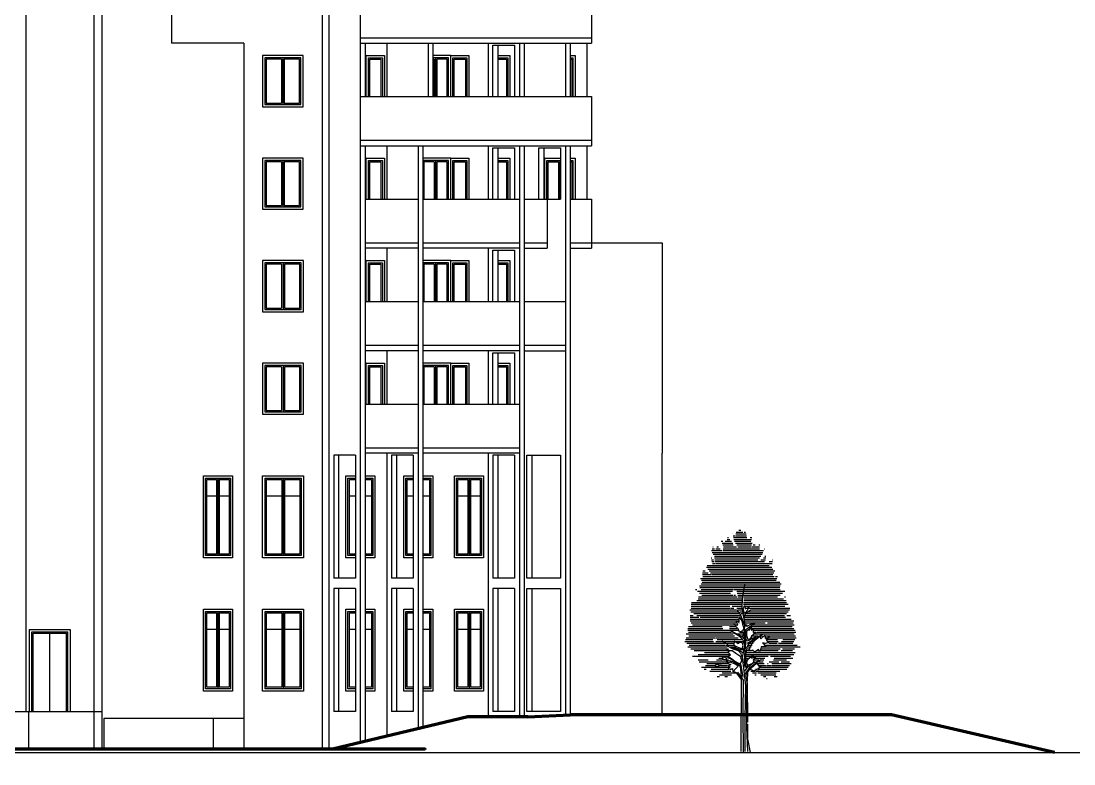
# Model space of a CAD drawing. Header units: inches. Extents: x -634 to 3638, y -6930911 to 5552.
# Drawn here: x 2093.65 to 2123.65, y 3472.96 to 3494.12 of the extents above; entities that cross this region are included whole.
import ezdxf

# ---------------------------------------------------------------- set-up
doc = ezdxf.new("R2010")
doc.units = ezdxf.units.IN
doc.header["$MEASUREMENT"] = 0
doc.linetypes.add('Dashed', pattern=[1128.888893, 564.444447, -564.444447])
doc.layers.add('derevo', color=7, linetype='Continuous')
doc.layers.add('развертка', color=7, linetype='Continuous')
for name, color, linetype, lineweight in [('ELEV', 134, 'Continuous', 18), ('WALLS', 7, 'Continuous', 70), ('фасады', 7, 'Continuous', 30), ('фасады2', 7, 'Continuous', 25)]:
    doc.layers.add(name, color=color, linetype=linetype, lineweight=lineweight)

# ---------------------------------------------------------------- blocks, each defined once
blk = doc.blocks.new('*X7')
at = {"color": 0, "linetype": 'ByBlock'}
for p, q in [((108.584, 21.6), (108.585, 21.6)), ((108.753, 21.6), (109.298, 21.6)), ((108.775, 21.7), (109.124, 21.7)), ((108.911, 21.8), (109.024, 21.8)), ((109.203, 21.7), (109.275, 21.7)), ((107.957, 21.2), (108.045, 21.2)), ((108.005, 21.1), (108.584, 21.1)), ((108.174, 21.2), (108.508, 21.2)), ((108.273, 21.3), (108.429, 21.3)), ((108.305, 21.4), (108.35, 21.4)), ((108.603, 21.5), (108.702, 21.5)), ((108.623, 21.4), (109.342, 21.4)), ((108.642, 21.3), (109.586, 21.3)), ((108.68, 21.2), (109.56, 21.2)), ((108.731, 21.5), (109.32, 21.5)), ((108.739, 21.1), (109.633, 21.1)), ((109.53, 21.4), (109.611, 21.4)), ((107.441, 20.7), (107.984, 20.7)), ((107.466, 20.6), (110.209, 20.6)), ((107.478, 20.8), (107.601, 20.8)), ((107.515, 20.9), (107.525, 20.9)), ((107.53, 20.5), (110.169, 20.5)), ((107.671, 20.8), (107.901, 20.8)), ((107.73, 20.9), (107.817, 20.9)), ((108.043, 20.7), (110.248, 20.7)), ((108.052, 21), (108.599, 21)), ((108.062, 20.8), (108.887, 20.8)), ((108.082, 20.9), (108.614, 20.9)), ((108.633, 20.9), (108.786, 20.9)), ((108.798, 21), (109.593, 21)), ((108.857, 20.9), (109.553, 20.9)), ((108.916, 20.8), (109.512, 20.8)), ((109.519, 20.8), (110.025, 20.8)), ((109.6, 20.9), (110.032, 20.9)), ((109.68, 21), (109.798, 21)), ((109.987, 21), (110.038, 21)), ((110.283, 20.8), (110.288, 20.8)), ((107.201, 19.9), (107.487, 19.9)), ((107.421, 20.3), (107.455, 20.3)), ((107.441, 20.2), (107.536, 20.2)), ((107.46, 20.1), (107.581, 20.1)), ((107.48, 20), (107.617, 20)), ((107.5, 19.9), (107.652, 19.9)), ((107.589, 20.4), (110.097, 20.4)), ((107.605, 20.3), (110.017, 20.3)), ((107.62, 20.2), (109.938, 20.2)), ((107.636, 20.1), (110.292, 20.1)), ((107.652, 20), (110.708, 20)), ((107.667, 19.9), (110.544, 19.9)), ((110.098, 20.2), (110.341, 20.2)), ((110.247, 20.3), (110.376, 20.3)), ((110.317, 20.4), (110.376, 20.4)), ((110.543, 20.1), (110.73, 20.1)), ((110.719, 20.2), (110.747, 20.2)), ((106.951, 19.5), (107.249, 19.5)), ((106.958, 19.4), (107.409, 19.4)), ((106.965, 19.6), (107.088, 19.6)), ((107.165, 19.8), (110.695, 19.8)), ((107.23, 19.7), (110.746, 19.7)), ((107.306, 19.6), (110.851, 19.6)), ((107.382, 19.5), (110.796, 19.5)), ((107.458, 19.4), (110.742, 19.4)), ((106.794, 18.8), (111.139, 18.8)), ((106.846, 19.2), (110.965, 19.2)), ((106.875, 18.9), (111.197, 18.9)), ((106.899, 19.1), (110.926, 19.1)), ((106.929, 19), (111.124, 19)), ((106.965, 19.3), (110.814, 19.3)), ((110.888, 19.3), (111.004, 19.3)), ((106.575, 18.6), (106.641, 18.6)), ((106.685, 18.5), (108.568, 18.5)), ((106.734, 18.2), (108.817, 18.2)), ((106.795, 18.4), (108.454, 18.4)), ((106.798, 18.7), (108.736, 18.7)), ((106.873, 18.6), (108.579, 18.6)), ((106.905, 18.3), (108.586, 18.3)), ((108.617, 18.6), (108.753, 18.6)), ((108.649, 18.3), (108.738, 18.3)), ((108.741, 18.7), (109.205, 18.7)), ((108.769, 18.6), (109.19, 18.6)), ((108.796, 18.5), (109.175, 18.5)), ((108.824, 18.4), (109.16, 18.4)), ((108.851, 18.3), (109.144, 18.3)), ((108.879, 18.2), (109.129, 18.2)), ((109.181, 18.2), (111.004, 18.2)), ((109.186, 18.3), (111.134, 18.3)), ((109.191, 18.4), (111.265, 18.4)), ((109.196, 18.5), (111.396, 18.5)), ((109.2, 18.6), (111.136, 18.6)), ((109.205, 18.7), (111.115, 18.7)), ((111.37, 18.2), (111.433, 18.2)), ((106.331, 17.8), (109.083, 17.8)), ((106.338, 17.7), (108.42, 17.7)), ((106.352, 17.9), (109.084, 17.9)), ((106.636, 18), (109.099, 18)), ((106.72, 18.1), (109.114, 18.1)), ((108.554, 17.7), (109.088, 17.7)), ((109.158, 17.7), (109.188, 17.7)), ((109.162, 17.8), (111.577, 17.8)), ((109.167, 17.9), (111.481, 17.9)), ((109.172, 18), (111.458, 18)), ((109.177, 18.1), (111.322, 18.1)), ((109.264, 17.7), (111.4, 17.7)), ((106.273, 17.5), (108.787, 17.5)), ((106.292, 17.2), (106.438, 17.2)), ((106.292, 17.1), (106.752, 17.1)), ((106.311, 17.4), (108.883, 17.4)), ((106.332, 17.6), (108.43, 17.6)), ((106.48, 17.3), (108.922, 17.3)), ((106.649, 17.2), (108.962, 17.2)), ((106.819, 17.1), (108.855, 17.1)), ((108.462, 17.6), (108.647, 17.6)), ((108.805, 17.6), (109.093, 17.6)), ((108.844, 17.5), (109.099, 17.5)), ((108.896, 17.1), (109.001, 17.1)), ((108.961, 17.4), (109.104, 17.4)), ((109.035, 17.3), (109.109, 17.3)), ((109.11, 17.2), (109.114, 17.2)), ((109.199, 17.1), (111.426, 17.1)), ((109.212, 17.2), (111.377, 17.2)), ((109.307, 17.6), (109.383, 17.6)), ((109.329, 17.3), (111.477, 17.3)), ((109.445, 17.4), (111.577, 17.4)), ((109.451, 17.6), (111.664, 17.6)), ((109.561, 17.5), (111.636, 17.5)), ((111.5, 17.2), (111.697, 17.2)), ((106.149, 16.5), (108.041, 16.5)), ((106.194, 16.6), (108.008, 16.6)), ((106.292, 17), (108.882, 17)), ((106.292, 16.9), (108.694, 16.9)), ((106.338, 16.8), (108.749, 16.8)), ((106.416, 16.7), (108.298, 16.7)), ((108.322, 16.7), (108.647, 16.7)), ((108.401, 16.6), (108.723, 16.6)), ((108.414, 16.5), (108.799, 16.5)), ((108.71, 16.9), (108.909, 16.9)), ((108.713, 16.7), (108.803, 16.7)), ((108.91, 16.8), (108.936, 16.8)), ((109.193, 17), (111.728, 17)), ((109.193, 16.9), (111.887, 16.9)), ((109.238, 16.8), (109.673, 16.8)), ((109.284, 16.7), (109.355, 16.7)), ((109.497, 16.6), (111.786, 16.6)), ((109.527, 16.5), (111.876, 16.5)), ((109.621, 16.7), (111.903, 16.7)), ((109.746, 16.8), (110.338, 16.8)), ((110.453, 16.8), (111.846, 16.8)), ((106.059, 16), (107.652, 16)), ((106.07, 16.2), (108.596, 16.2)), ((106.159, 16.4), (108.874, 16.4)), ((106.19, 16.3), (108.511, 16.3)), ((106.206, 16.1), (108.682, 16.1)), ((107.689, 16), (108.874, 16)), ((108.564, 16.3), (108.642, 16.3)), ((108.766, 16.2), (109.153, 16.2)), ((108.889, 16.1), (109.028, 16.1)), ((108.943, 16.3), (109.153, 16.3)), ((109.491, 16.4), (109.504, 16.4)), ((109.581, 16), (109.628, 16)), ((109.593, 16.1), (109.95, 16.1)), ((109.673, 16.4), (111.955, 16.4)), ((109.683, 16.3), (109.82, 16.3)), ((109.718, 16.2), (111.9, 16.2)), ((109.886, 16.3), (111.983, 16.3)), ((110.046, 16.1), (110.184, 16.1)), ((110.068, 16), (110.102, 16)), ((110.267, 16.1), (111.963, 16.1)), ((110.316, 16), (110.401, 16)), ((110.504, 16), (111.997, 16)), ((105.994, 15.8), (107.55, 15.8)), ((106.027, 15.9), (107.499, 15.9)), ((106.109, 15.7), (106.903, 15.7)), ((106.15, 15.5), (108.274, 15.5)), ((106.235, 15.6), (108.189, 15.6)), ((106.326, 15.4), (108.359, 15.4)), ((106.907, 15.7), (108.104, 15.7)), ((107.627, 15.9), (107.639, 15.9)), ((107.675, 15.8), (108.65, 15.8)), ((107.742, 15.9), (109.054, 15.9)), ((108.11, 15.7), (108.621, 15.7)), ((108.23, 15.6), (108.641, 15.6)), ((108.467, 15.5), (108.765, 15.5)), ((108.673, 15.8), (109.114, 15.8)), ((108.833, 15.4), (108.903, 15.4)), ((108.87, 15.7), (108.921, 15.7)), ((109.392, 15.4), (109.52, 15.4)), ((109.414, 15.5), (109.575, 15.5)), ((109.435, 15.6), (109.63, 15.6)), ((109.456, 15.7), (109.685, 15.7)), ((109.566, 15.8), (109.74, 15.8)), ((110.075, 15.4), (111.139, 15.4)), ((110.108, 15.5), (112.221, 15.5)), ((110.188, 15.7), (110.266, 15.7)), ((110.304, 15.6), (112.056, 15.6)), ((110.438, 15.9), (111.002, 15.9)), ((110.462, 15.8), (111.041, 15.8)), ((110.528, 15.7), (110.977, 15.7)), ((111.043, 15.7), (111.824, 15.7)), ((111.204, 15.8), (111.882, 15.8)), ((111.273, 15.4), (111.922, 15.4)), ((111.281, 15.9), (111.939, 15.9)), ((106.418, 15), (108.391, 15)), ((106.501, 15.3), (108.543, 15.3)), ((106.71, 14.8), (107.251, 14.8)), ((106.715, 15.1), (108.404, 15.1)), ((107.06, 15.2), (108.314, 15.2)), ((107.708, 14.8), (108.004, 14.8)), ((107.83, 14.9), (108.055, 14.9)), ((108.089, 14.8), (108.351, 14.8)), ((108.253, 14.9), (108.286, 14.9)), ((108.361, 14.9), (108.48, 14.9)), ((109.294, 15), (109.62, 15)), ((109.311, 14.9), (109.476, 14.9)), ((109.316, 15.1), (110.605, 15.1)), ((109.327, 14.8), (109.333, 14.8)), ((109.341, 15.2), (111.953, 15.2)), ((109.366, 15.3), (109.642, 15.3)), ((109.673, 15), (110.494, 15)), ((109.718, 14.8), (109.993, 14.8)), ((109.795, 14.9), (110.311, 14.9)), ((109.831, 15.3), (109.978, 15.3)), ((110.042, 15.3), (111.036, 15.3)), ((110.069, 14.8), (110.252, 14.8)), ((110.617, 15.1), (111.877, 15.1)), ((110.617, 15), (111.691, 15)), ((110.779, 14.8), (111.477, 14.8)), ((110.825, 14.9), (111.828, 14.9)), ((111.198, 15.3), (111.804, 15.3)), ((106.764, 14.7), (108.335, 14.7)), ((106.895, 14.4), (108.385, 14.4)), ((107.043, 14.3), (107.152, 14.3)), ((107.12, 14.5), (107.657, 14.5)), ((107.181, 14.6), (108.349, 14.6)), ((107.418, 14.3), (108.296, 14.3)), ((107.924, 14.5), (108.297, 14.5)), ((108.445, 14.3), (108.51, 14.3)), ((109.689, 14.7), (109.754, 14.7)), ((109.813, 14.3), (109.885, 14.3)), ((109.929, 14.6), (110.274, 14.6)), ((109.967, 14.3), (111.493, 14.3)), ((109.984, 14.7), (110.232, 14.7)), ((110, 14.4), (111.573, 14.4)), ((110.007, 14.5), (110.391, 14.5)), ((110.413, 14.5), (110.667, 14.5)), ((110.46, 14.6), (110.501, 14.6)), ((110.552, 14.7), (111.062, 14.7)), ((110.694, 14.6), (111.144, 14.6)), ((110.711, 14.5), (111.653, 14.5)), ((111.148, 14.6), (111.734, 14.6)), ((111.203, 14.7), (111.642, 14.7)), ((107.345, 14.2), (108.486, 14.2)), ((107.737, 13.9), (107.858, 13.9)), ((107.875, 14), (108.522, 14)), ((108.013, 14.1), (108.742, 14.1)), ((108.162, 13.9), (108.303, 13.9)), ((109.552, 14.2), (109.79, 14.2)), ((109.648, 14.1), (109.868, 14.1)), ((109.777, 14), (109.839, 14)), ((109.824, 14.2), (111.129, 14.2)), ((109.94, 14.1), (110.925, 14.1)), ((110.095, 14), (110.912, 14)), ((110.249, 13.9), (110.367, 13.9)), ((110.404, 13.8), (110.444, 13.8)), ((110.808, 13.9), (110.978, 13.9))]:
    blk.add_line(p, q, dxfattribs=at)

msp = doc.modelspace()

# ---------------------------------------------------------------- hatches: boundary and pattern name
at = {"layer": 'ELEV', "linetype": 'Continuous'}
h = msp.add_hatch(dxfattribs=at)
h.set_pattern_fill('ANSI31', color=256, scale=0.01044, style=0)
h.set_pattern_definition([(45, (1262.311104, 3366.587935), (-0.02343928418428, 0.02343928418428), [])])
edge = h.paths.add_edge_path()
edge.add_ellipse((1445.78234, 3471.96182), major_axis=(0, 6932302.83262), ratio=0.00000001506, start_angle=89.999976115149, end_angle=270.000023884851)
edge.add_line((1445.67794, 3474.85168), (1445.67794, 3528.48347))
edge.add_line((1445.67794, 3528.48347), (1445.88675, 3528.48347))
edge.add_line((1445.88675, 3528.48347), (1445.88675, 3474.85168))

# ---------------------------------------------------------------- linework, layer by layer
at = {"layer": 'derevo', "color": 0}
for p, q in [((2114.20924, 3477.65206), (2114.27565, 3478.06546)), ((2114.20002, 3477.39922), (2114.20924, 3477.65206)), ((2114.13545, 3477.23128), (2114.05059, 3477.33463)), ((2114.20002, 3477.08917), (2114.13545, 3477.23128)), ((2114.27565, 3476.97659), (2114.20002, 3477.39922)), ((2114.22173, 3477.37414), (2114.27648, 3477.46926)), ((2114.26495, 3477.23291), (2114.22173, 3477.37414)), ((2114.2572, 3477.10947), (2114.28488, 3477.22205)), ((2114.33986, 3477.32802), (2114.26495, 3477.23291)), ((2114.27648, 3477.46926), (2114.28512, 3477.37414)), ((2114.28488, 3477.22205), (2114.4343, 3477.34385)), ((2114.28512, 3477.37414), (2114.38308, 3477.41738)), ((2114.38308, 3477.41738), (2114.33986, 3477.32802)), ((2114.08056, 3476.8092), (2113.95955, 3476.9389)), ((2113.95955, 3476.9389), (2114.06903, 3476.9072)), ((2114.06903, 3476.9072), (2114.02581, 3477.02538)), ((2114.02581, 3477.02538), (2114.11225, 3476.99367)), ((2114.11225, 3476.99367), (2114.11225, 3477.1349)), ((2114.11225, 3477.1349), (2114.18716, 3477.0369)), ((2114.18716, 3477.0369), (2114.21021, 3476.9389)), ((2114.2572, 3476.93045), (2114.20002, 3477.08917)), ((2114.21021, 3476.9389), (2114.2419, 3476.82073)), ((2114.27565, 3476.93968), (2114.2572, 3477.10947)), ((2114.26643, 3476.69607), (2114.27565, 3476.97659)), ((2114.33284, 3476.87324), (2114.27565, 3476.93968)), ((2114.4343, 3476.93045), (2114.33284, 3476.87324)), ((2114.40663, 3476.86401), (2114.57635, 3476.98582)), ((2114.52839, 3476.97659), (2114.4343, 3476.93045)), ((2113.86242, 3476.76066), (2114.02292, 3476.66839)), ((2114.09671, 3476.60195), (2113.95651, 3476.67761)), ((2114.02292, 3476.66839), (2114.18157, 3476.59272)), ((2114.12377, 3476.7112), (2114.08056, 3476.8092)), ((2114.21021, 3476.7429), (2114.12377, 3476.7112)), ((2114.18157, 3476.59272), (2114.23876, 3476.6204)), ((2114.2419, 3476.82073), (2114.21021, 3476.7429)), ((2114.23876, 3476.6204), (2114.24798, 3476.72375)), ((2114.27565, 3476.31958), (2114.26643, 3476.69607)), ((2114.30332, 3476.78096), (2114.40663, 3476.86401)), ((2114.30332, 3476.40448), (2114.30332, 3476.78096)), ((2114.32834, 3476.7429), (2114.36291, 3476.77749)), ((2114.32834, 3476.60167), (2114.32834, 3476.7429)), ((2114.36291, 3476.77749), (2114.44935, 3476.8409)), ((2114.44935, 3476.8409), (2114.44935, 3476.76596)), ((2114.44935, 3476.76596), (2114.50409, 3476.8092)), ((2114.59052, 3476.69967), (2114.46087, 3476.59302)), ((2114.50409, 3476.8092), (2114.51273, 3476.69967)), ((2114.51273, 3476.69967), (2114.59052, 3476.69967)), ((2114.5579, 3476.51705), (2114.7719, 3476.65731)), ((2114.7317, 3476.5152), (2114.83831, 3476.62473)), ((2114.83831, 3476.62473), (2114.87, 3476.5152)), ((2113.79785, 3476.35834), (2113.62813, 3476.45246)), ((2113.97107, 3476.45179), (2113.95955, 3476.34226)), ((2113.95955, 3476.34226), (2114.05751, 3476.28749)), ((2114.08056, 3476.37396), (2113.97107, 3476.45179)), ((2114.19868, 3476.4172), (2114.08056, 3476.4172)), ((2114.08056, 3476.4172), (2114.08056, 3476.37396)), ((2114.22953, 3476.48014), (2114.09671, 3476.60195)), ((2114.19079, 3476.56504), (2114.12623, 3476.57426)), ((2114.24798, 3476.57426), (2114.19079, 3476.56504)), ((2114.22173, 3476.33073), (2114.19868, 3476.4172)), ((2114.19868, 3476.23561), (2114.22173, 3476.33073)), ((2114.20924, 3475.99108), (2114.27565, 3476.31958)), ((2114.23876, 3476.51705), (2114.22953, 3476.55581)), ((2114.2572, 3476.37679), (2114.22953, 3476.48014)), ((2114.28488, 3476.17009), (2114.30332, 3476.40448)), ((2114.34206, 3476.45246), (2114.31255, 3476.50783)), ((2114.37156, 3476.49502), (2114.32834, 3476.60167)), ((2114.33284, 3476.26421), (2114.39741, 3476.40448)), ((2114.38818, 3476.47091), (2114.34206, 3476.45246)), ((2114.34206, 3476.39525), (2114.46382, 3476.46169)), ((2114.43782, 3476.52673), (2114.37156, 3476.49502)), ((2114.5948, 3476.58349), (2114.38818, 3476.47091)), ((2114.39741, 3476.40448), (2114.5579, 3476.51705)), ((2114.41477, 3476.26731), (2114.48104, 3476.39702)), ((2114.46087, 3476.59302), (2114.43782, 3476.52673)), ((2114.46382, 3476.46169), (2114.5948, 3476.58349)), ((2114.48104, 3476.39702), (2114.59917, 3476.50655)), ((2114.59917, 3476.50655), (2114.69713, 3476.59302)), ((2114.69713, 3476.59302), (2114.7317, 3476.5152)), ((2114.86136, 3476.38549), (2114.78356, 3476.40855)), ((2114.78356, 3476.40855), (2114.86136, 3476.29902)), ((2114.94779, 3476.4172), (2114.86136, 3476.38549)), ((2114.87, 3476.5152), (2114.96796, 3476.58149)), ((2114.96796, 3476.58149), (2114.89305, 3476.47196)), ((2114.89305, 3476.47196), (2114.94779, 3476.4172)), ((2113.90769, 3476.18084), (2113.74346, 3476.20102)), ((2113.74346, 3476.20102), (2113.82125, 3476.15778)), ((2113.93806, 3476.2273), (2113.77941, 3476.31035)), ((2113.82125, 3476.15778), (2113.78668, 3476.13761)), ((2113.78668, 3476.13761), (2113.86447, 3476.05978)), ((2113.86447, 3476.05978), (2113.80973, 3476.01655)), ((2113.80973, 3476.01655), (2113.92785, 3475.93008)), ((2114.04137, 3476.2273), (2113.8532, 3476.27344)), ((2114.01429, 3476.10302), (2113.90769, 3476.18084)), ((2114.08748, 3476.17932), (2113.93806, 3476.2273)), ((2114.20924, 3476.19778), (2113.95651, 3476.27344)), ((2114.15547, 3476.00502), (2114.01429, 3476.10302)), ((2114.13545, 3476.17932), (2114.04137, 3476.2273)), ((2114.05751, 3476.28749), (2114.19868, 3476.23561)), ((2114.17234, 3476.09443), (2114.08748, 3476.17932)), ((2114.20924, 3476.12395), (2114.13545, 3476.17932)), ((2114.19079, 3476.0206), (2114.17234, 3476.09443)), ((2114.24798, 3476.24576), (2114.20924, 3476.19778)), ((2114.26643, 3475.91725), (2114.28488, 3476.17009)), ((2114.33284, 3476.26421), (2114.2941, 3476.07597)), ((2114.2941, 3476.07597), (2114.2941, 3475.71978)), ((2114.3946, 3475.97331), (2114.51273, 3476.05978)), ((2114.40613, 3476.16931), (2114.41477, 3476.26731)), ((2114.50409, 3476.20102), (2114.40613, 3476.16931)), ((2114.51273, 3476.05978), (2114.46087, 3475.97331)), ((2114.55595, 3476.13761), (2114.50409, 3476.20102)), ((2114.66544, 3476.21255), (2114.55595, 3476.13761)), ((2114.68848, 3476.14626), (2114.66544, 3476.21255)), ((2114.7317, 3476.23561), (2114.68848, 3476.14626)), ((2114.74035, 3476.28749), (2114.7317, 3476.23561)), ((2114.86136, 3476.29902), (2114.74035, 3476.28749)), ((2113.41789, 3475.73408), (2113.47263, 3475.80037)), ((2113.48415, 3475.72543), (2113.41789, 3475.73408)), ((2113.47263, 3475.80037), (2113.55042, 3475.76867)), ((2113.60228, 3475.76867), (2113.48415, 3475.72543)), ((2113.55042, 3475.76867), (2113.60228, 3475.76867)), ((2113.61381, 3475.9099), (2113.65702, 3475.95314)), ((2113.73193, 3475.93008), (2113.61381, 3475.9099)), ((2113.65702, 3475.95314), (2113.63685, 3476.00502)), ((2113.63685, 3476.00502), (2113.68872, 3475.99637)), ((2113.68872, 3475.99637), (2113.75498, 3475.97331)), ((2113.75498, 3475.97331), (2113.73193, 3475.93008)), ((2113.83475, 3475.88957), (2113.74067, 3475.8785)), ((2113.85294, 3475.85514), (2113.75498, 3475.82343)), ((2113.75498, 3475.82343), (2113.87311, 3475.78884)), ((2113.89194, 3475.92648), (2113.76834, 3476.01138)), ((2113.85294, 3475.72543), (2113.77803, 3475.64761)), ((2113.87311, 3475.78884), (2113.7982, 3475.74561)), ((2113.7982, 3475.74561), (2113.85294, 3475.72543)), ((2113.93806, 3475.86004), (2113.83475, 3475.88957)), ((2113.99412, 3475.80037), (2113.85294, 3475.85514)), ((2114.17234, 3475.76592), (2113.89194, 3475.92648)), ((2113.92785, 3475.93008), (2113.9826, 3475.87531)), ((2114.14467, 3475.72901), (2113.93806, 3475.86004)), ((2113.9826, 3475.87531), (2114.1353, 3475.8119)), ((2114.08056, 3475.74561), (2113.99412, 3475.80037)), ((2114.02581, 3475.6822), (2114.08056, 3475.74561)), ((2114.1353, 3475.8119), (2114.18716, 3475.88684)), ((2114.18157, 3475.44849), (2114.14467, 3475.72901)), ((2114.18716, 3475.88684), (2114.15547, 3476.00502)), ((2114.22031, 3475.42819), (2114.17234, 3475.76592)), ((2114.24798, 3475.68287), (2114.20924, 3475.99108)), ((2114.27565, 3475.73824), (2114.26643, 3475.91725)), ((2114.2941, 3475.70133), (2114.27565, 3475.73824)), ((2114.27565, 3475.59798), (2114.36051, 3475.71978)), ((2114.36051, 3475.75669), (2114.2941, 3475.70133)), ((2114.31969, 3475.82343), (2114.35139, 3475.9099)), ((2114.37156, 3475.76867), (2114.31969, 3475.82343)), ((2114.35139, 3475.9099), (2114.3946, 3475.97331)), ((2114.36051, 3475.71978), (2114.50994, 3475.83236)), ((2114.46952, 3475.8119), (2114.37156, 3475.76867)), ((2114.42508, 3475.71055), (2114.62247, 3475.85081)), ((2114.54731, 3475.76867), (2114.4263, 3475.65914)), ((2114.46087, 3475.97331), (2114.579, 3476.00502)), ((2114.52426, 3475.86667), (2114.46952, 3475.8119)), ((2114.50994, 3475.83236), (2114.67044, 3475.88957)), ((2114.579, 3476.00502), (2114.51273, 3475.9099)), ((2114.51273, 3475.9099), (2114.52426, 3475.86667)), ((2114.62222, 3475.82343), (2114.54731, 3475.76867)), ((2114.67696, 3475.74561), (2114.62222, 3475.82343)), ((2114.62247, 3475.85081), (2114.72578, 3475.92648)), ((2114.65391, 3475.6822), (2114.7317, 3475.7139)), ((2114.7317, 3475.7139), (2114.67696, 3475.74561)), ((2113.77803, 3475.64761), (2113.91633, 3475.67067)), ((2113.91633, 3475.67067), (2113.92785, 3475.5842)), ((2113.92785, 3475.5842), (2114.02581, 3475.6822)), ((2114.03214, 3475.54999), (2113.94728, 3475.58875)), ((2114.18157, 3475.36359), (2114.03214, 3475.54999)), ((2114.23876, 3475.34514), (2114.06904, 3475.57029)), ((2114.30332, 3475.18458), (2114.24798, 3475.68287)), ((2114.30332, 3475.54076), (2114.42508, 3475.71055)), ((2114.34206, 3475.2787), (2114.30332, 3475.54076)), ((2114.33284, 3475.50385), (2114.35129, 3475.56107)), ((2114.35129, 3475.56107), (2114.42508, 3475.66257)), ((2114.35129, 3475.31561), (2114.36051, 3475.57952)), ((2114.4263, 3475.65914), (2114.55595, 3475.59572)), ((2114.55595, 3475.59572), (2114.579, 3475.64761)), ((2114.579, 3475.64761), (2114.66544, 3475.63896)), ((2114.66544, 3475.63896), (2114.65391, 3475.6822)), ((2114.17234, 3473.30767), (2114.18157, 3475.36359)), ((2114.22953, 3474.36885), (2114.23876, 3475.34514)), ((2114.28488, 3474.2655), (2114.30332, 3475.18458)), ((2114.33284, 3474.61246), (2114.34206, 3475.2787)), ((2114.36051, 3474.14369), (2114.35129, 3475.2787)), ((2114.33284, 3473.99236), (2114.33284, 3474.61246)), ((2114.23876, 3473.29844), (2114.22953, 3474.36885)), ((2114.28488, 3473.30767), (2114.28488, 3474.2655)), ((2114.36051, 3473.30767), (2114.33284, 3473.99236)), ((2114.36051, 3473.69338), (2114.36051, 3474.08648)), ((2114.4343, 3473.27998), (2114.36051, 3473.67493))]:
    msp.add_line(p, q, dxfattribs=at)
at = {"layer": 'WALLS', "ltscale": 100}
for points in [[(2106.37803, 3474.3019), (2102.51722, 3473.37731)], [(2108.09006, 3474.3019), (2106.37803, 3474.3019)], [(2108.09006, 3474.3019), (2109.29731, 3474.35057)], [(2118.4529, 3474.35057), (2109.29731, 3474.35057)], [(2123.09868, 3473.27998), (2118.4529, 3474.35057)], [(2105.16363, 3473.37731), (2105.16363, 3473.37731), (2085.72061, 3473.37731), (2085.72061, 3473.37731)]]:
    msp.add_lwpolyline(points, dxfattribs=at)
at = {"layer": 'развертка'}
msp.add_line((2028.18312, 3473.27998), (2344.58568, 3473.27998), dxfattribs=at)
at = {"layer": 'фасады', "ltscale": 100}
for points in [[(2093.78408, 3496.40456), (2093.78408, 3493.48479)], [(2095.72361, 3496.40456), (2095.72361, 3493.48479)], [(2095.95003, 3496.40456), (2095.95003, 3493.48479)], [(2097.93237, 3496.40456), (2097.93237, 3493.48479)], [(2102.22443, 3496.40456), (2102.22443, 3493.48479)], [(2102.41897, 3496.40456), (2102.41897, 3493.48479)], [(2103.31175, 3496.40456), (2103.31175, 3493.48479)], [(2109.89854, 3494.88628), (2109.89854, 3493.48479)], [(2093.78408, 3493.48479), (2093.78408, 3490.56502)], [(2095.72361, 3493.48479), (2095.72361, 3490.56502)], [(2095.95003, 3493.48479), (2095.95003, 3490.56502)], [(2099.99858, 3493.48479), (2097.93237, 3493.48479), (2097.93237, 3493.48479)], [(2099.99858, 3493.48479), (2099.99858, 3490.56502)], [(2102.22443, 3493.48479), (2102.22443, 3490.56502)], [(2102.41897, 3493.48479), (2102.41897, 3490.56502)], [(2103.31175, 3493.64051), (2109.89854, 3493.64051)], [(2103.31175, 3493.48479), (2103.31175, 3490.56502)], [(2103.31175, 3493.48479), (2109.89854, 3493.48479)], [(2103.44941, 3493.48479), (2103.45126, 3491.96651)], [(2104.06816, 3493.48479), (2104.06816, 3491.96651)], [(2105.24514, 3493.48479), (2105.24514, 3491.96651)], [(2105.38281, 3493.48479), (2105.38281, 3491.96651)], [(2106.95614, 3493.48479), (2106.95614, 3491.96651)], [(2107.09307, 3491.96651), (2107.09307, 3493.42639), (2107.71175, 3493.42639), (2107.71175, 3491.96651)], [(2107.23073, 3493.42639), (2107.23073, 3491.96651)], [(2107.85062, 3493.48479), (2107.85062, 3491.96651)], [(2107.98829, 3493.48479), (2107.98829, 3491.96651)], [(2109.15965, 3493.48479), (2109.15965, 3491.96651)], [(2109.29731, 3493.48479), (2109.29731, 3491.96651)], [(2109.7659, 3493.48479), (2109.7659, 3491.96651)], [(2103.31175, 3491.96651), (2109.89854, 3491.96651)], [(2109.89854, 3491.96651), (2109.89854, 3490.56502)], [(2103.31175, 3490.72074), (2109.89854, 3490.72074)], [(2093.78408, 3490.56502), (2093.78408, 3487.64525)], [(2095.72361, 3490.56502), (2095.72361, 3487.64525)], [(2095.95003, 3490.56502), (2095.95003, 3487.64525)], [(2099.99858, 3490.56502), (2099.99858, 3487.64525)], [(2102.22443, 3490.56502), (2102.22443, 3487.64525)], [(2102.41897, 3490.56502), (2102.41897, 3487.64525)], [(2103.31175, 3490.56502), (2103.31175, 3487.64525)], [(2103.31175, 3490.56502), (2109.89854, 3490.56502)], [(2103.44941, 3490.56502), (2103.44941, 3487.64525)], [(2104.06816, 3490.56502), (2104.06816, 3489.04674)], [(2104.96082, 3490.56502), (2104.96082, 3487.64525)], [(2105.09845, 3490.56502), (2105.09845, 3487.64525)], [(2106.95614, 3490.56502), (2106.95614, 3489.04674)], [(2107.09307, 3489.04674), (2107.09307, 3490.50662), (2107.71175, 3490.50662), (2107.71175, 3489.04674)], [(2107.23073, 3490.50662), (2107.23073, 3489.04674)], [(2107.85062, 3490.56502), (2107.85062, 3487.64525)], [(2107.98829, 3490.56502), (2107.98829, 3487.64525)], [(2108.40209, 3489.04674), (2108.40209, 3490.50662), (2109.02077, 3490.50662), (2109.02077, 3489.04674)], [(2108.53976, 3490.50662), (2108.53976, 3489.04674)], [(2109.15965, 3490.56502), (2109.15965, 3487.64525)], [(2109.29731, 3490.56502), (2109.29731, 3487.64525)], [(2109.7659, 3490.56502), (2109.7659, 3489.04674)], [(2103.44941, 3489.04674), (2104.96082, 3489.04674)], [(2105.09845, 3489.04674), (2107.85062, 3489.04674)], [(2107.98829, 3489.04674), (2109.02077, 3489.04674)], [(2108.63688, 3489.04674), (2108.63688, 3487.64525)], [(2109.29731, 3489.04674), (2109.89854, 3489.04674)], [(2109.89854, 3489.04674), (2109.89854, 3487.64525)], [(2103.44941, 3487.80097), (2104.96082, 3487.80097)], [(2105.09845, 3487.80097), (2107.85062, 3487.80097)], [(2107.98829, 3487.80097), (2108.63688, 3487.80097)], [(2109.29731, 3487.80097), (2109.89854, 3487.80097)], [(2109.89854, 3487.80097), (2111.91301, 3487.80097)], [(2111.91301, 3487.80097), (2111.91301, 3484.72548)], [(2093.78408, 3487.64525), (2093.78408, 3484.72548)], [(2095.72361, 3487.64525), (2095.72361, 3484.72548)], [(2095.95003, 3487.64525), (2095.95003, 3484.72548)], [(2099.99858, 3487.64525), (2099.99858, 3484.72548)], [(2102.22443, 3487.64525), (2102.22443, 3484.72548)], [(2102.41897, 3487.64525), (2102.41897, 3484.72548)], [(2103.31175, 3487.64525), (2103.31175, 3484.72548)], [(2103.44941, 3487.64525), (2103.44941, 3484.72548)], [(2104.96082, 3487.64525), (2103.44941, 3487.64525)], [(2104.06816, 3487.64525), (2104.06816, 3486.12697)], [(2104.96082, 3487.64525), (2104.96082, 3484.72548)], [(2105.09845, 3487.64525), (2105.09845, 3484.72548)], [(2107.85062, 3487.64525), (2105.09845, 3487.64525)], [(2106.95614, 3487.64525), (2106.95614, 3486.12697)], [(2107.09307, 3486.12697), (2107.09307, 3487.58685), (2107.71175, 3487.58685), (2107.71175, 3486.12697)], [(2107.23073, 3487.58685), (2107.23073, 3486.12697)], [(2107.85062, 3487.64525), (2107.85062, 3484.72548)], [(2107.98829, 3487.64525), (2107.98829, 3484.72548)], [(2107.98829, 3487.64525), (2108.63688, 3487.64525)], [(2109.15965, 3487.64525), (2109.15965, 3484.72548)], [(2109.29731, 3487.64525), (2109.29731, 3484.72548)], [(2109.29731, 3487.64525), (2109.89854, 3487.64525)], [(2103.44941, 3486.12697), (2104.96082, 3486.12697)], [(2105.09845, 3486.12697), (2107.85062, 3486.12697)], [(2107.98829, 3486.12697), (2109.15965, 3486.12697)], [(2093.78408, 3484.72548), (2093.78408, 3481.80571)], [(2095.72361, 3484.72548), (2095.72361, 3481.80571)], [(2095.95003, 3484.72548), (2095.95003, 3481.80571)], [(2099.99858, 3484.72548), (2099.99858, 3481.80571)], [(2102.22443, 3484.72548), (2102.22443, 3481.80571)], [(2102.41897, 3484.72548), (2102.41897, 3481.80571)], [(2103.31175, 3484.72548), (2103.31175, 3481.80571)], [(2103.44941, 3484.8812), (2104.96082, 3484.8812)], [(2104.96082, 3484.72548), (2103.44941, 3484.72548)], [(2103.44941, 3484.72548), (2103.44941, 3481.80571)], [(2104.06816, 3484.72548), (2104.06816, 3483.2072)], [(2104.96082, 3484.72548), (2104.96082, 3481.80571)], [(2105.09845, 3484.8812), (2107.85062, 3484.8812)], [(2107.85062, 3484.72548), (2105.09845, 3484.72548)], [(2105.09845, 3484.72548), (2105.09845, 3481.80571)], [(2106.95614, 3484.72548), (2106.95614, 3483.2072)], [(2107.85062, 3484.72548), (2107.85062, 3481.80571)], [(2107.98829, 3484.8812), (2109.15965, 3484.8812)], [(2107.98829, 3484.72548), (2109.15965, 3484.72548)], [(2107.98829, 3484.72548), (2107.98829, 3481.80571)], [(2109.15965, 3484.72548), (2109.15965, 3481.80571)], [(2109.29731, 3484.72548), (2109.29731, 3481.80571)], [(2111.91301, 3484.72548), (2111.91301, 3481.80571)], [(2107.09307, 3483.2072), (2107.09307, 3484.66708), (2107.71175, 3484.66708), (2107.71175, 3483.2072)], [(2107.23073, 3484.66708), (2107.23073, 3483.2072)], [(2103.44941, 3483.2072), (2104.96082, 3483.2072)], [(2105.09845, 3483.2072), (2107.85062, 3483.2072)], [(2093.78408, 3481.80571), (2093.78408, 3478.01001)], [(2095.72361, 3481.80571), (2095.72361, 3478.01001)], [(2095.95003, 3481.80571), (2095.95003, 3478.01001)], [(2099.99858, 3481.80571), (2099.99858, 3478.01001)], [(2102.22443, 3481.80571), (2102.22443, 3478.01001)], [(2102.41897, 3481.80571), (2102.41897, 3478.01001)], [(2102.55663, 3481.74731), (2102.55663, 3478.24359)], [(2103.17408, 3481.74731), (2102.55663, 3481.74731)], [(2102.6943, 3481.74731), (2102.6943, 3478.24359)], [(2103.17408, 3481.74731), (2103.17408, 3478.24359)], [(2103.31175, 3481.80571), (2103.31175, 3478.01001)], [(2103.44941, 3481.96143), (2104.96082, 3481.96143)], [(2104.96082, 3481.80571), (2103.44941, 3481.80571)], [(2103.44941, 3481.80571), (2103.44941, 3478.01001)], [(2104.068, 3481.80571), (2104.068, 3478.01001)], [(2104.20566, 3481.74731), (2104.20566, 3478.24359)], [(2104.82312, 3481.74731), (2104.20566, 3481.74731)], [(2104.34333, 3481.74731), (2104.34333, 3478.24359)], [(2104.82312, 3481.74731), (2104.82312, 3478.24359)], [(2104.96078, 3481.80571), (2104.96078, 3478.01001)], [(2105.09845, 3481.96143), (2107.85062, 3481.96143)], [(2107.85062, 3481.80571), (2105.09845, 3481.80571)], [(2105.09845, 3481.80571), (2105.09845, 3478.01001)], [(2106.95784, 3481.80571), (2106.95784, 3478.01001)], [(2107.09551, 3481.74731), (2107.09551, 3478.24359)], [(2107.71296, 3481.74731), (2107.09551, 3481.74731)], [(2107.23317, 3481.74731), (2107.23317, 3478.24359)], [(2107.71296, 3481.74731), (2107.71296, 3478.24359)], [(2107.85062, 3481.80571), (2107.85062, 3478.01001)], [(2107.98829, 3481.80571), (2107.98829, 3478.01001)], [(2108.06168, 3478.24359), (2108.06168, 3481.74731), (2109.02077, 3481.74731), (2109.02077, 3478.24359)], [(2108.19934, 3481.74731), (2108.19934, 3478.24359)], [(2109.15965, 3481.80571), (2109.15965, 3478.01001)], [(2109.29731, 3481.80571), (2109.29731, 3478.01001)], [(2111.91302, 3478.01001), (2111.91301, 3481.80571)], [(2103.17408, 3478.24359), (2102.55663, 3478.24359)], [(2104.82312, 3478.24359), (2104.20566, 3478.24359)], [(2104.82312, 3478.24359), (2104.20566, 3478.24359)], [(2107.71296, 3478.24359), (2107.09551, 3478.24359)], [(2107.71296, 3478.24359), (2107.09551, 3478.24359)], [(2109.02077, 3478.24359), (2108.06168, 3478.24359)], [(2109.02077, 3478.24359), (2108.06168, 3478.24359)], [(2093.78408, 3478.01001), (2093.78408, 3474.44789)], [(2095.72361, 3478.01001), (2095.72361, 3473.37731)], [(2095.95003, 3478.01001), (2095.95003, 3473.37731)], [(2099.99858, 3478.01001), (2099.99858, 3473.37731)], [(2102.22443, 3478.01001), (2102.22443, 3473.37731)], [(2102.41897, 3478.01001), (2102.41897, 3473.37731)], [(2102.55663, 3477.95161), (2102.55663, 3474.44789)], [(2103.17408, 3477.95161), (2102.55663, 3477.95161)], [(2102.6943, 3477.95161), (2102.6943, 3474.44789)], [(2103.17408, 3477.95161), (2103.17408, 3474.44789)], [(2103.31175, 3478.01001), (2103.31175, 3473.56758)], [(2103.44941, 3478.01001), (2103.44941, 3473.60055)], [(2104.068, 3478.01001), (2104.068, 3473.74869)], [(2104.20566, 3477.95161), (2104.20566, 3474.44789)], [(2104.82312, 3477.95161), (2104.20566, 3477.95161)], [(2104.34333, 3477.95161), (2104.34333, 3474.44789)], [(2104.82312, 3477.95161), (2104.82312, 3474.44789)], [(2104.96078, 3478.01001), (2104.96078, 3473.9625)], [(2105.09845, 3478.01001), (2105.09845, 3473.99546)], [(2106.95784, 3478.01001), (2106.95784, 3474.3019)], [(2107.09551, 3477.95161), (2107.09551, 3474.44789)], [(2107.71296, 3477.95161), (2107.09551, 3477.95161)], [(2107.23317, 3477.95161), (2107.23317, 3474.44789)], [(2107.71296, 3477.95161), (2107.71296, 3474.44789)], [(2107.85062, 3478.01001), (2107.85062, 3474.3019)], [(2107.98829, 3478.01001), (2107.98829, 3474.3019)], [(2108.06168, 3474.44789), (2108.06168, 3477.95161), (2109.02077, 3477.95161), (2109.02077, 3474.44789)], [(2108.19934, 3477.95161), (2108.19934, 3474.44789)], [(2109.15965, 3478.01001), (2109.15965, 3474.34502)], [(2109.29731, 3478.01001), (2109.29731, 3474.35057)], [(2111.91302, 3474.35057), (2111.91301, 3478.01001)], [(2087.28238, 3474.44789), (2095.95003, 3474.44789)], [(2093.85469, 3474.44789), (2093.85469, 3473.37731)], [(2096.00823, 3474.25324), (2096.00823, 3473.37731)], [(2099.12265, 3474.25324), (2099.12265, 3473.37731)], [(2103.17408, 3474.44789), (2102.55663, 3474.44789)], [(2104.82312, 3474.44789), (2104.20566, 3474.44789)], [(2107.71296, 3474.44789), (2107.09551, 3474.44789)], [(2109.02077, 3474.44789), (2108.06168, 3474.44789)]]:
    msp.add_lwpolyline(points, dxfattribs=at)
at = {"layer": 'фасады', "linetype": 'Dashed', "ltscale": 100}
msp.add_lwpolyline([(2099.99858, 3474.25324), (2096.00823, 3474.25324)], dxfattribs=at)
at = {"layer": 'фасады2', "ltscale": 100}
for p, q in [((2109.43361, 3493.13441), (2109.43361, 3491.96651)), ((2103.54335, 3493.06629), (2103.94238, 3493.06629)), ((2103.54335, 3491.96651), (2103.54335, 3493.06629)), ((2103.58228, 3491.96651), (2103.58228, 3493.02736)), ((2103.58228, 3493.02736), (2103.90345, 3493.02736)), ((2103.90345, 3493.02736), (2103.90345, 3491.96651)), ((2103.94238, 3493.06629), (2103.94238, 3491.96651)), ((2105.83183, 3493.06629), (2105.38278, 3493.06629)), ((2105.42111, 3493.02736), (2105.38278, 3493.02736)), ((2105.7929, 3493.02736), (2105.49897, 3493.02736)), ((2105.7929, 3491.96651), (2105.7929, 3493.02736)), ((2105.83183, 3491.96651), (2105.83183, 3493.06629)), ((2105.94862, 3493.06629), (2106.34765, 3493.06629)), ((2105.94862, 3491.96651), (2105.94862, 3493.06629)), ((2105.98755, 3491.96651), (2105.98755, 3493.02736)), ((2105.98755, 3493.02736), (2106.30872, 3493.02736)), ((2106.30872, 3493.02736), (2106.30872, 3491.96651)), ((2106.34765, 3493.06629), (2106.34765, 3491.96651)), ((2107.23073, 3493.06629), (2107.5217, 3493.06629)), ((2107.23073, 3493.02736), (2107.48277, 3493.02736)), ((2107.48277, 3493.02736), (2107.48277, 3491.96651)), ((2107.5217, 3493.06629), (2107.5217, 3491.96651)), ((2109.29731, 3493.06629), (2109.37521, 3493.06629)), ((2109.29731, 3493.02736), (2109.33763, 3493.02736)), ((2109.37521, 3493.06629), (2109.37521, 3491.96651)), ((2103.54335, 3490.14652), (2103.94238, 3490.14652)), ((2103.54335, 3489.04674), (2103.54335, 3490.14652)), ((2103.94238, 3490.14652), (2103.94238, 3489.04674)), ((2105.83183, 3490.14652), (2105.09845, 3490.14652)), ((2105.83183, 3489.04674), (2105.83183, 3490.14652)), ((2105.94862, 3490.14652), (2106.34765, 3490.14652)), ((2105.94862, 3489.04674), (2105.94862, 3490.14652)), ((2106.34765, 3490.14652), (2106.34765, 3489.04674)), ((2107.23073, 3490.14652), (2107.5217, 3490.14652)), ((2107.5217, 3490.14652), (2107.5217, 3489.04674)), ((2108.63299, 3490.14652), (2109.02077, 3490.14652)), ((2108.63299, 3489.04674), (2108.63299, 3490.14652)), ((2109.29731, 3490.14652), (2109.37521, 3490.14652)), ((2109.37521, 3490.14652), (2109.37521, 3489.04674)), ((2109.43361, 3490.21465), (2109.43361, 3489.04674)), ((2103.58228, 3489.04674), (2103.58228, 3490.10759)), ((2103.58228, 3490.10759), (2103.90345, 3490.10759)), ((2103.90345, 3490.10759), (2103.90345, 3489.04674)), ((2105.42111, 3490.10759), (2105.12719, 3490.10759)), ((2105.7929, 3490.10759), (2105.49897, 3490.10759)), ((2105.7929, 3489.04674), (2105.7929, 3490.10759)), ((2105.98755, 3489.04674), (2105.98755, 3490.10759)), ((2105.98755, 3490.10759), (2106.30872, 3490.10759)), ((2106.30872, 3490.10759), (2106.30872, 3489.04674)), ((2107.23073, 3490.10759), (2107.48277, 3490.10759)), ((2107.48277, 3490.10759), (2107.48277, 3489.04674)), ((2108.67192, 3490.10759), (2108.96584, 3490.10759)), ((2108.67192, 3489.04674), (2108.67192, 3490.10759)), ((2109.29731, 3490.10759), (2109.33763, 3490.10759)), ((2103.54335, 3487.22675), (2103.94238, 3487.22675)), ((2103.54335, 3486.12697), (2103.54335, 3487.22675)), ((2103.58228, 3486.12697), (2103.58228, 3487.18782)), ((2103.58228, 3487.18782), (2103.90345, 3487.18782)), ((2103.90345, 3487.18782), (2103.90345, 3486.12697)), ((2103.94238, 3487.22675), (2103.94238, 3486.12697)), ((2105.83183, 3487.22675), (2105.09845, 3487.22675)), ((2105.42111, 3487.18782), (2105.12719, 3487.18782)), ((2105.7929, 3487.18782), (2105.49897, 3487.18782)), ((2105.7929, 3486.12697), (2105.7929, 3487.18782)), ((2105.83183, 3486.12697), (2105.83183, 3487.22675)), ((2105.94862, 3487.22675), (2106.34765, 3487.22675)), ((2105.94862, 3486.12697), (2105.94862, 3487.22675)), ((2105.98755, 3486.12697), (2105.98755, 3487.18782)), ((2105.98755, 3487.18782), (2106.30872, 3487.18782)), ((2106.30872, 3487.18782), (2106.30872, 3486.12697)), ((2106.34765, 3487.22675), (2106.34765, 3486.12697)), ((2107.23073, 3487.22675), (2107.5217, 3487.22675)), ((2107.23073, 3487.18782), (2107.48277, 3487.18782)), ((2107.48277, 3487.18782), (2107.48277, 3486.12697)), ((2107.5217, 3487.22675), (2107.5217, 3486.12697)), ((2103.54335, 3484.30698), (2103.94238, 3484.30698)), ((2103.54335, 3483.2072), (2103.54335, 3484.30698)), ((2103.58228, 3483.2072), (2103.58228, 3484.26805)), ((2103.58228, 3484.26805), (2103.90345, 3484.26805)), ((2103.90345, 3484.26805), (2103.90345, 3483.2072)), ((2103.94238, 3484.30698), (2103.94238, 3483.2072)), ((2105.83183, 3484.30698), (2105.09845, 3484.30698)), ((2105.42111, 3484.26805), (2105.12719, 3484.26805)), ((2105.7929, 3484.26805), (2105.49897, 3484.26805)), ((2105.7929, 3483.2072), (2105.7929, 3484.26805)), ((2105.83183, 3483.2072), (2105.83183, 3484.30698)), ((2105.94862, 3484.30698), (2106.34765, 3484.30698)), ((2105.94862, 3483.2072), (2105.94862, 3484.30698)), ((2105.98755, 3483.2072), (2105.98755, 3484.26805)), ((2105.98755, 3484.26805), (2106.30872, 3484.26805)), ((2106.30872, 3484.26805), (2106.30872, 3483.2072)), ((2106.34765, 3484.30698), (2106.34765, 3483.2072)), ((2107.23073, 3484.30698), (2107.5217, 3484.30698)), ((2107.23073, 3484.26805), (2107.48277, 3484.26805)), ((2107.48277, 3484.26805), (2107.48277, 3483.2072)), ((2107.5217, 3484.30698), (2107.5217, 3483.2072)), ((2098.90205, 3478.89567), (2098.90205, 3481.09523)), ((2098.90205, 3481.09523), (2099.61253, 3481.09523)), ((2098.94098, 3478.9346), (2098.94098, 3481.0563)), ((2098.94098, 3481.0563), (2099.21836, 3481.0563)), ((2099.29622, 3481.0563), (2099.5736, 3481.0563)), ((2099.5736, 3481.0563), (2099.5736, 3478.9346)), ((2099.61253, 3481.09523), (2099.61253, 3478.89567)), ((2102.96277, 3478.89567), (2102.96277, 3481.09523)), ((2102.96277, 3481.09523), (2103.17408, 3481.09523)), ((2103.0017, 3478.9346), (2103.0017, 3481.0563)), ((2103.0017, 3481.0563), (2103.17408, 3481.0563)), ((2103.44941, 3481.09523), (2103.67325, 3481.09523)), ((2103.44941, 3481.0563), (2103.63432, 3481.0563)), ((2103.63432, 3481.0563), (2103.63432, 3478.9346)), ((2103.67325, 3481.09523), (2103.67325, 3478.89567)), ((2104.61181, 3478.89567), (2104.61181, 3481.09523)), ((2104.61181, 3481.09523), (2104.82312, 3481.09523)), ((2104.65074, 3478.9346), (2104.65074, 3481.0563)), ((2104.65074, 3481.0563), (2104.82312, 3481.0563)), ((2105.09845, 3481.09523), (2105.32229, 3481.09523)), ((2105.09845, 3481.0563), (2105.28336, 3481.0563)), ((2105.28336, 3481.0563), (2105.28336, 3478.9346)), ((2105.32229, 3481.09523), (2105.32229, 3478.89567)), ((2106.05908, 3478.89567), (2106.05908, 3481.09523)), ((2106.05908, 3481.09523), (2106.76956, 3481.09523)), ((2106.09801, 3478.9346), (2106.09801, 3481.0563)), ((2106.09801, 3481.0563), (2106.37539, 3481.0563)), ((2106.45325, 3481.0563), (2106.73063, 3481.0563)), ((2106.73063, 3481.0563), (2106.73063, 3478.9346)), ((2106.76956, 3481.09523), (2106.76956, 3478.89567)), ((2099.61253, 3478.89567), (2098.90205, 3478.89567)), ((2099.21836, 3478.9346), (2098.94098, 3478.9346)), ((2099.5736, 3478.9346), (2099.29622, 3478.9346)), ((2103.17408, 3478.89567), (2102.96277, 3478.89567)), ((2103.17408, 3478.9346), (2103.0017, 3478.9346)), ((2103.63432, 3478.9346), (2103.44941, 3478.9346)), ((2103.67325, 3478.89567), (2103.44941, 3478.89567)), ((2104.82312, 3478.89567), (2104.61181, 3478.89567)), ((2104.82312, 3478.9346), (2104.65074, 3478.9346)), ((2105.28336, 3478.9346), (2105.09845, 3478.9346)), ((2105.32229, 3478.89567), (2105.09845, 3478.89567)), ((2106.76956, 3478.89567), (2106.05908, 3478.89567)), ((2106.37539, 3478.9346), (2106.09801, 3478.9346)), ((2106.73063, 3478.9346), (2106.45325, 3478.9346)), ((2098.90205, 3475.09997), (2098.90205, 3477.29953)), ((2098.90205, 3477.29953), (2099.61253, 3477.29953)), ((2098.94098, 3475.1389), (2098.94098, 3477.2606)), ((2098.94098, 3477.2606), (2099.21836, 3477.2606)), ((2099.29622, 3477.2606), (2099.5736, 3477.2606)), ((2099.5736, 3477.2606), (2099.5736, 3475.1389)), ((2099.61253, 3477.29953), (2099.61253, 3475.09997)), ((2102.96277, 3475.09997), (2102.96277, 3477.29953)), ((2102.96277, 3477.29953), (2103.17408, 3477.29953)), ((2103.0017, 3475.1389), (2103.0017, 3477.2606)), ((2103.0017, 3477.2606), (2103.17408, 3477.2606)), ((2103.44941, 3477.29953), (2103.67325, 3477.29953)), ((2103.44941, 3477.2606), (2103.63432, 3477.2606)), ((2103.63432, 3477.2606), (2103.63432, 3475.1389)), ((2103.67325, 3477.29953), (2103.67325, 3475.09997)), ((2104.61181, 3475.09997), (2104.61181, 3477.29953)), ((2104.61181, 3477.29953), (2104.82312, 3477.29953)), ((2104.65074, 3475.1389), (2104.65074, 3477.2606)), ((2104.65074, 3477.2606), (2104.82312, 3477.2606)), ((2105.09845, 3477.29953), (2105.32229, 3477.29953)), ((2105.09845, 3477.2606), (2105.28336, 3477.2606)), ((2105.28336, 3477.2606), (2105.28336, 3475.1389)), ((2105.32229, 3477.29953), (2105.32229, 3475.09997)), ((2106.05908, 3475.09997), (2106.05908, 3477.29953)), ((2106.05908, 3477.29953), (2106.76956, 3477.29953)), ((2106.09801, 3475.1389), (2106.09801, 3477.2606)), ((2106.09801, 3477.2606), (2106.37539, 3477.2606)), ((2106.45325, 3477.2606), (2106.73063, 3477.2606)), ((2106.73063, 3477.2606), (2106.73063, 3475.1389)), ((2106.76956, 3477.29953), (2106.76956, 3475.09997)), ((2093.94953, 3476.71558), (2094.98118, 3476.71558)), ((2093.94953, 3474.44789), (2093.94953, 3476.71558)), ((2094.46384, 3474.44789), (2094.46384, 3476.71558)), ((2094.98118, 3474.44789), (2094.98118, 3476.71558)), ((2099.21836, 3475.1389), (2098.94098, 3475.1389)), ((2099.5736, 3475.1389), (2099.29622, 3475.1389)), ((2103.17408, 3475.1389), (2103.0017, 3475.1389)), ((2103.63432, 3475.1389), (2103.44941, 3475.1389)), ((2104.82312, 3475.1389), (2104.65074, 3475.1389)), ((2105.28336, 3475.1389), (2105.09845, 3475.1389)), ((2106.37539, 3475.1389), (2106.09801, 3475.1389)), ((2106.73063, 3475.1389), (2106.45325, 3475.1389)), ((2099.61253, 3475.09997), (2098.90205, 3475.09997)), ((2103.17408, 3475.09997), (2102.96277, 3475.09997)), ((2103.67325, 3475.09997), (2103.44941, 3475.09997)), ((2104.82312, 3475.09997), (2104.61181, 3475.09997)), ((2105.32229, 3475.09997), (2105.09845, 3475.09997)), ((2106.76956, 3475.09997), (2106.05908, 3475.09997))]:
    msp.add_line(p, q, dxfattribs=at)
for points in [[(2101.69027, 3493.13441), (2100.52237, 3493.13441), (2100.52237, 3491.67453), (2101.69027, 3491.67453)], [(2101.62215, 3493.06629), (2100.5905, 3493.06629), (2100.5905, 3491.74266), (2101.62215, 3491.74266)], [(2101.69027, 3490.21465), (2100.52237, 3490.21465), (2100.52237, 3488.75476), (2101.69027, 3488.75476)], [(2101.62215, 3490.14652), (2100.5905, 3490.14652), (2100.5905, 3488.82289), (2101.62215, 3488.82289)], [(2101.69546, 3487.29488), (2100.52755, 3487.29488), (2100.52755, 3485.83499), (2101.69546, 3485.83499)], [(2101.62733, 3487.22675), (2100.59568, 3487.22675), (2100.59568, 3485.90312), (2101.62733, 3485.90312)], [(2101.69546, 3484.37511), (2100.52755, 3484.37511), (2100.52755, 3482.91522), (2101.69546, 3482.91522)], [(2101.62733, 3484.30698), (2100.59568, 3484.30698), (2100.59568, 3482.98335), (2101.62733, 3482.98335)], [(2098.84365, 3481.16336), (2099.67092, 3481.16336), (2099.67092, 3478.82754), (2098.84365, 3478.82754)], [(2100.53171, 3481.16336), (2101.69962, 3481.16336), (2101.69962, 3478.82754), (2100.53171, 3478.82754)], [(2106.00069, 3481.16336), (2106.82796, 3481.16336), (2106.82796, 3478.82754), (2106.00069, 3478.82754)], [(2100.59984, 3481.09523), (2101.63149, 3481.09523), (2101.63149, 3478.89567), (2100.59984, 3478.89567)], [(2098.84365, 3477.36766), (2099.67092, 3477.36766), (2099.67092, 3475.03184), (2098.84365, 3475.03184)], [(2100.53171, 3477.36766), (2101.69962, 3477.36766), (2101.69962, 3475.03184), (2100.53171, 3475.03184)], [(2100.59984, 3477.29953), (2101.63149, 3477.29953), (2101.63149, 3475.09997), (2100.59984, 3475.09997)], [(2106.00069, 3477.36766), (2106.82796, 3477.36766), (2106.82796, 3475.03184), (2106.00069, 3475.03184)]]:
    msp.add_lwpolyline(points, close=True, dxfattribs=at)
for points in [[(2103.48495, 3491.96651), (2103.48495, 3493.13441), (2103.44941, 3493.13441)], [(2103.48495, 3493.13441), (2104.00078, 3493.13441), (2104.00078, 3491.96651)], [(2103.48495, 3491.96651), (2103.48495, 3493.13441)], [(2105.89022, 3491.96651), (2105.89022, 3493.13441), (2105.38278, 3493.13441)], [(2105.89022, 3493.13441), (2106.40605, 3493.13441), (2106.40605, 3491.96651)], [(2105.89022, 3491.96651), (2105.89022, 3493.13441)], [(2107.23073, 3493.13441), (2107.58009, 3493.13441), (2107.58009, 3491.96651)], [(2109.29731, 3493.13441), (2109.43361, 3493.13441)], [(2101.06739, 3493.02736), (2100.62943, 3493.02736), (2100.62943, 3491.78159), (2101.06739, 3491.78159)], [(2101.06739, 3493.02736), (2101.06739, 3491.78159)], [(2101.10632, 3493.06629), (2101.10632, 3491.74266)], [(2101.14525, 3493.02736), (2101.14525, 3491.78159)], [(2101.14525, 3491.78159), (2101.58322, 3491.78159), (2101.58322, 3493.02736), (2101.14525, 3493.02736)], [(2105.42111, 3493.02736), (2105.42111, 3491.96651)], [(2105.46004, 3493.06629), (2105.46004, 3491.96651)], [(2105.49897, 3493.02736), (2105.49897, 3491.96651)], [(2109.33763, 3493.02736), (2109.33763, 3491.96651)], [(2101.10632, 3490.14652), (2101.10632, 3488.82289)], [(2103.48495, 3489.04674), (2103.48495, 3490.21465), (2103.44941, 3490.21465)], [(2103.48495, 3490.21465), (2104.00078, 3490.21465), (2104.00078, 3489.04674)], [(2103.48495, 3489.04674), (2103.48495, 3490.21465)], [(2105.89022, 3489.04674), (2105.89022, 3490.21465), (2105.09845, 3490.21465)], [(2105.46004, 3490.14652), (2105.46004, 3489.04674)], [(2105.89022, 3490.21465), (2106.40605, 3490.21465), (2106.40605, 3489.04674)], [(2105.89022, 3489.04674), (2105.89022, 3490.21465)], [(2107.23073, 3490.21465), (2107.58009, 3490.21465), (2107.58009, 3489.04674)], [(2108.57459, 3490.21465), (2108.53976, 3490.21465)], [(2108.57459, 3489.04674), (2108.57459, 3490.21465), (2109.02077, 3490.21465)], [(2108.57459, 3489.04674), (2108.57459, 3490.21465)], [(2109.00477, 3490.14652), (2109.00477, 3489.04674)], [(2109.29731, 3490.21465), (2109.43361, 3490.21465)], [(2101.06739, 3490.10759), (2100.62943, 3490.10759), (2100.62943, 3488.86182), (2101.06739, 3488.86182)], [(2101.06739, 3490.10759), (2101.06739, 3488.86182)], [(2101.14525, 3490.10759), (2101.14525, 3488.86182)], [(2101.14525, 3488.86182), (2101.58322, 3488.86182), (2101.58322, 3490.10759), (2101.14525, 3490.10759)], [(2105.12719, 3490.10759), (2105.12719, 3489.04674)], [(2105.42111, 3490.10759), (2105.42111, 3489.04674)], [(2105.49897, 3490.10759), (2105.49897, 3489.04674)], [(2108.96584, 3490.10759), (2108.96584, 3489.04674)], [(2109.33763, 3490.10759), (2109.33763, 3489.04674)], [(2101.07258, 3487.18782), (2100.63461, 3487.18782), (2100.63461, 3485.94205), (2101.07258, 3485.94205)], [(2101.07258, 3487.18782), (2101.07258, 3485.94205)], [(2101.11151, 3487.22675), (2101.11151, 3485.90312)], [(2101.15044, 3487.18782), (2101.15044, 3485.94205)], [(2101.15044, 3485.94205), (2101.5884, 3485.94205), (2101.5884, 3487.18782), (2101.15044, 3487.18782)], [(2103.48495, 3486.12697), (2103.48495, 3487.29488), (2103.44941, 3487.29488)], [(2103.48495, 3487.29488), (2104.00078, 3487.29488), (2104.00078, 3486.12697)], [(2103.48495, 3486.12697), (2103.48495, 3487.29488)], [(2105.89022, 3486.12697), (2105.89022, 3487.29488), (2105.09845, 3487.29488)], [(2105.12719, 3487.18782), (2105.12719, 3486.12697)], [(2105.42111, 3487.18782), (2105.42111, 3486.12697)], [(2105.46004, 3487.22675), (2105.46004, 3486.12697)], [(2105.49897, 3487.18782), (2105.49897, 3486.12697)], [(2105.89022, 3487.29488), (2106.40605, 3487.29488), (2106.40605, 3486.12697)], [(2105.89022, 3486.12697), (2105.89022, 3487.29488)], [(2107.23073, 3487.29488), (2107.58009, 3487.29488), (2107.58009, 3486.12697)], [(2101.07258, 3484.26805), (2100.63461, 3484.26805), (2100.63461, 3483.02228), (2101.07258, 3483.02228)], [(2101.07258, 3484.26805), (2101.07258, 3483.02228)], [(2101.11151, 3484.30698), (2101.11151, 3482.98335)], [(2101.15044, 3484.26805), (2101.15044, 3483.02228)], [(2101.15044, 3483.02228), (2101.5884, 3483.02228), (2101.5884, 3484.26805), (2101.15044, 3484.26805)], [(2103.48495, 3483.2072), (2103.48495, 3484.37511), (2103.44941, 3484.37511)], [(2103.48495, 3484.37511), (2104.00078, 3484.37511), (2104.00078, 3483.2072)], [(2103.48495, 3483.2072), (2103.48495, 3484.37511)], [(2105.89022, 3483.2072), (2105.89022, 3484.37511), (2105.09845, 3484.37511)], [(2105.12719, 3484.26805), (2105.12719, 3483.2072)], [(2105.42111, 3484.26805), (2105.42111, 3483.2072)], [(2105.46004, 3484.30698), (2105.46004, 3483.2072)], [(2105.49897, 3484.26805), (2105.49897, 3483.2072)], [(2105.89022, 3484.37511), (2106.40605, 3484.37511), (2106.40605, 3483.2072)], [(2105.89022, 3483.2072), (2105.89022, 3484.37511)], [(2107.23073, 3484.37511), (2107.58009, 3484.37511), (2107.58009, 3483.2072)], [(2103.17408, 3478.82754), (2102.90438, 3478.82754), (2102.90438, 3481.16336), (2103.17408, 3481.16336)], [(2103.44941, 3481.16336), (2103.73165, 3481.16336), (2103.73165, 3478.82754), (2103.44941, 3478.82754)], [(2104.82312, 3478.82754), (2104.55341, 3478.82754), (2104.55341, 3481.16336), (2104.82312, 3481.16336)], [(2105.09845, 3481.16336), (2105.38068, 3481.16336), (2105.38068, 3478.82754), (2105.09845, 3478.82754)], [(2099.21836, 3481.0563), (2099.21836, 3478.9346)], [(2099.25729, 3481.09523), (2099.25729, 3478.89567)], [(2099.29622, 3481.0563), (2099.29622, 3478.9346)], [(2101.07674, 3478.9346), (2100.63877, 3478.9346), (2100.63877, 3481.0563), (2101.07674, 3481.0563)], [(2101.07674, 3481.0563), (2101.07674, 3478.9346)], [(2101.11567, 3481.09523), (2101.11567, 3478.89567)], [(2101.1546, 3481.0563), (2101.59256, 3481.0563), (2101.59256, 3478.9346), (2101.1546, 3478.9346)], [(2101.1546, 3481.0563), (2101.1546, 3478.9346)], [(2106.37539, 3481.0563), (2106.37539, 3478.9346)], [(2106.41432, 3481.09523), (2106.41432, 3478.89567)], [(2106.45325, 3481.0563), (2106.45325, 3478.9346)], [(2099.21836, 3480.18037), (2099.21836, 3478.9346)], [(2106.37539, 3480.18037), (2106.37539, 3478.9346)], [(2099.21836, 3477.2606), (2099.21836, 3475.1389)], [(2099.25729, 3477.29953), (2099.25729, 3475.09997)], [(2099.29622, 3477.2606), (2099.29622, 3475.1389)], [(2101.07674, 3475.1389), (2100.63877, 3475.1389), (2100.63877, 3477.2606), (2101.07674, 3477.2606)], [(2101.07674, 3477.2606), (2101.07674, 3475.1389)], [(2101.11567, 3477.29953), (2101.11567, 3475.09997)], [(2101.1546, 3477.2606), (2101.59256, 3477.2606), (2101.59256, 3475.1389), (2101.1546, 3475.1389)], [(2101.1546, 3477.2606), (2101.1546, 3475.1389)], [(2103.17408, 3475.03184), (2102.90438, 3475.03184), (2102.90438, 3477.36766), (2103.17408, 3477.36766)], [(2103.44941, 3477.36766), (2103.73165, 3477.36766), (2103.73165, 3475.03184), (2103.44941, 3475.03184)], [(2104.82312, 3475.03184), (2104.55341, 3475.03184), (2104.55341, 3477.36766), (2104.82312, 3477.36766)], [(2105.09845, 3477.36766), (2105.38068, 3477.36766), (2105.38068, 3475.03184), (2105.09845, 3475.03184)], [(2106.37539, 3477.2606), (2106.37539, 3475.1389)], [(2106.41432, 3477.29953), (2106.41432, 3475.09997)], [(2106.45325, 3477.2606), (2106.45325, 3475.1389)], [(2093.8814, 3476.78371), (2093.8814, 3474.44789)], [(2093.8814, 3476.78371), (2095.04931, 3476.78371)], [(2093.98846, 3474.44789), (2093.98846, 3474.44789), (2093.98846, 3476.67665), (2094.94225, 3476.67665)], [(2094.94225, 3474.44789), (2094.94225, 3474.44789), (2094.94225, 3476.67665), (2094.94225, 3476.67665)], [(2095.04931, 3476.78371), (2095.04931, 3474.44789)], [(2099.21836, 3476.38467), (2099.21836, 3475.1389)], [(2106.37539, 3476.38467), (2106.37539, 3475.1389)]]:
    msp.add_lwpolyline(points, dxfattribs=at)
at = {"layer": 'фасады2', "linetype": 'Dashed', "ltscale": 100}
for points in [[(2099.21836, 3480.57941), (2098.94098, 3480.57941)], [(2099.5736, 3480.57941), (2099.29622, 3480.57941)], [(2101.07674, 3480.57941), (2100.63877, 3480.57941)], [(2101.59256, 3480.57941), (2101.1546, 3480.57941)], [(2103.17408, 3480.57941), (2103.0017, 3480.57941)], [(2103.63432, 3480.57941), (2103.44941, 3480.57941)], [(2104.82312, 3480.57941), (2104.65074, 3480.57941)], [(2105.28336, 3480.57941), (2105.09845, 3480.57941)], [(2106.37539, 3480.57941), (2106.09801, 3480.57941)], [(2106.73063, 3480.57941), (2106.45325, 3480.57941)], [(2099.21836, 3476.78371), (2098.94098, 3476.78371)], [(2099.5736, 3476.78371), (2099.29622, 3476.78371)], [(2101.07674, 3476.78371), (2100.63877, 3476.78371)], [(2101.59256, 3476.78371), (2101.1546, 3476.78371)], [(2103.17408, 3476.78371), (2103.0017, 3476.78371)], [(2103.63432, 3476.78371), (2103.44941, 3476.78371)], [(2104.82312, 3476.78371), (2104.65074, 3476.78371)], [(2105.28336, 3476.78371), (2105.09845, 3476.78371)], [(2106.37539, 3476.78371), (2106.09801, 3476.78371)], [(2106.73063, 3476.78371), (2106.45325, 3476.78371)]]:
    msp.add_lwpolyline(points, dxfattribs=at)

# ---------------------------------------------------------------- block references
at = {"layer": 'derevo', "color": 0, "linetype": 'ByBlock', "xscale": 0.5280700661834159, "yscale": 0.5280700661834159, "zscale": 0.5280700661834159}
msp.add_blockref('*X7', (2056.58916, 3468.10365), dxfattribs=at)

doc.saveas('drawing.dxf')
